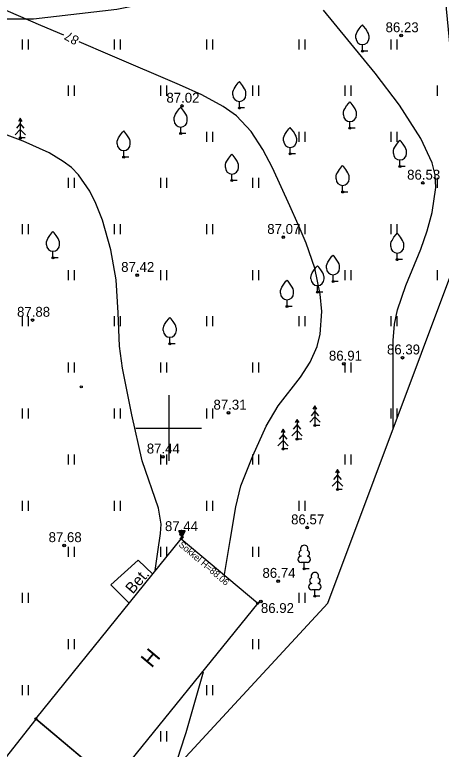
# Model space of a CAD drawing. Extents: x 637689 to 640256, y 6460476 to 6462777.
# Drawn here: x 639088.3 to 639120.7, y 6461625.6 to 6461681.4 of the extents above; entities that cross this region are included whole.
import ezdxf

# ---------------------------------------------------------------- set-up
doc = ezdxf.new("R2010")
doc.units = 0
for name, color, linetype in [('HALJASTUS', 7, 'Continuous'), ('HOONE', 7, 'Continuous'), ('HOONEDET', 7, 'Continuous'), ('HORISONTAAL-EH2000', 7, 'Continuous'), ('KORGUS-EH2000', 7, 'Continuous'), ('MOOTMPUNKT', 7, 'Continuous'), ('MOOTPIIR', 7, 'Continuous'), ('PUU', 7, 'Continuous'), ('TEE', 7, 'Continuous'), ('VORK', 7, 'Continuous')]:
    doc.layers.add(name, color=color, linetype=linetype)

msp = doc.modelspace()

# ---------------------------------------------------------------- linework, layer by layer
at = {"layer": 'HALJASTUS'}
for p, q in [((639088.87, 6461679.484), (639088.87, 6461678.722)), ((639089.325, 6461679.484), (639089.325, 6461678.722)), ((639095.87, 6461679.484), (639095.87, 6461678.722)), ((639096.325, 6461679.484), (639096.325, 6461678.722)), ((639102.87, 6461679.484), (639102.87, 6461678.722)), ((639103.325, 6461679.484), (639103.325, 6461678.722)), ((639109.87, 6461679.484), (639109.87, 6461678.722)), ((639110.325, 6461679.484), (639110.325, 6461678.722)), ((639116.87, 6461679.484), (639116.87, 6461678.722)), ((639117.325, 6461679.484), (639117.325, 6461678.722)), ((639092.37, 6461675.984), (639092.37, 6461675.222)), ((639092.825, 6461675.984), (639092.825, 6461675.222)), ((639099.37, 6461675.984), (639099.37, 6461675.222)), ((639099.825, 6461675.984), (639099.825, 6461675.222)), ((639106.37, 6461675.984), (639106.37, 6461675.222)), ((639106.825, 6461675.984), (639106.825, 6461675.222)), ((639113.37, 6461675.984), (639113.37, 6461675.222)), ((639113.825, 6461675.984), (639113.825, 6461675.222)), ((639120.37, 6461675.984), (639120.37, 6461675.222)), ((639102.87, 6461672.484), (639102.87, 6461671.722)), ((639103.325, 6461672.484), (639103.325, 6461671.722)), ((639109.87, 6461672.484), (639109.87, 6461671.722)), ((639110.325, 6461672.484), (639110.325, 6461671.722)), ((639116.87, 6461672.484), (639116.87, 6461671.722)), ((639117.325, 6461672.484), (639117.325, 6461671.722)), ((639092.37, 6461668.984), (639092.37, 6461668.222)), ((639092.825, 6461668.984), (639092.825, 6461668.222)), ((639099.37, 6461668.984), (639099.37, 6461668.222)), ((639099.825, 6461668.984), (639099.825, 6461668.222)), ((639106.37, 6461668.984), (639106.37, 6461668.222)), ((639106.825, 6461668.984), (639106.825, 6461668.222)), ((639120.37, 6461668.984), (639120.37, 6461668.222)), ((639088.87, 6461665.484), (639088.87, 6461664.722)), ((639089.325, 6461665.484), (639089.325, 6461664.722)), ((639095.87, 6461665.484), (639095.87, 6461664.722)), ((639096.325, 6461665.484), (639096.325, 6461664.722)), ((639102.87, 6461665.484), (639102.87, 6461664.722)), ((639103.325, 6461665.484), (639103.325, 6461664.722)), ((639109.87, 6461665.484), (639109.87, 6461664.722)), ((639110.325, 6461665.484), (639110.325, 6461664.722)), ((639116.87, 6461665.484), (639116.87, 6461664.722)), ((639117.325, 6461665.484), (639117.325, 6461664.722)), ((639092.37, 6461661.984), (639092.37, 6461661.222)), ((639092.825, 6461661.984), (639092.825, 6461661.222)), ((639099.37, 6461661.984), (639099.37, 6461661.222)), ((639099.825, 6461661.984), (639099.825, 6461661.222)), ((639106.37, 6461661.984), (639106.37, 6461661.222)), ((639106.825, 6461661.984), (639106.825, 6461661.222)), ((639113.37, 6461661.984), (639113.37, 6461661.222)), ((639113.825, 6461661.984), (639113.825, 6461661.222)), ((639120.37, 6461661.984), (639120.37, 6461661.222)), ((639088.87, 6461658.484), (639088.87, 6461657.722)), ((639089.325, 6461658.484), (639089.325, 6461657.722)), ((639095.87, 6461658.484), (639095.87, 6461657.722)), ((639096.325, 6461658.484), (639096.325, 6461657.722)), ((639102.87, 6461658.484), (639102.87, 6461657.722)), ((639103.325, 6461658.484), (639103.325, 6461657.722)), ((639109.87, 6461658.484), (639109.87, 6461657.722)), ((639110.325, 6461658.484), (639110.325, 6461657.722)), ((639116.87, 6461658.484), (639116.87, 6461657.722)), ((639117.325, 6461658.484), (639117.325, 6461657.722)), ((639092.37, 6461654.984), (639092.37, 6461654.222)), ((639092.825, 6461654.984), (639092.825, 6461654.222)), ((639099.37, 6461654.984), (639099.37, 6461654.222)), ((639099.825, 6461654.984), (639099.825, 6461654.222)), ((639106.37, 6461654.984), (639106.37, 6461654.222)), ((639106.825, 6461654.984), (639106.825, 6461654.222)), ((639113.37, 6461654.984), (639113.37, 6461654.222)), ((639113.825, 6461654.984), (639113.825, 6461654.222)), ((639088.87, 6461651.484), (639088.87, 6461650.722)), ((639089.325, 6461651.484), (639089.325, 6461650.722)), ((639095.87, 6461651.484), (639095.87, 6461650.722)), ((639096.325, 6461651.484), (639096.325, 6461650.722)), ((639102.87, 6461651.484), (639102.87, 6461650.722)), ((639103.325, 6461651.484), (639103.325, 6461650.722)), ((639116.87, 6461651.484), (639116.87, 6461650.722)), ((639117.325, 6461651.484), (639117.325, 6461650.722)), ((639092.37, 6461647.984), (639092.37, 6461647.222)), ((639092.825, 6461647.984), (639092.825, 6461647.222)), ((639099.37, 6461647.984), (639099.37, 6461647.222)), ((639099.825, 6461647.984), (639099.825, 6461647.222)), ((639106.37, 6461647.984), (639106.37, 6461647.222)), ((639106.825, 6461647.984), (639106.825, 6461647.222)), ((639113.37, 6461647.984), (639113.37, 6461647.222)), ((639113.825, 6461647.984), (639113.825, 6461647.222)), ((639088.87, 6461644.484), (639088.87, 6461643.722)), ((639089.325, 6461644.484), (639089.325, 6461643.722)), ((639095.87, 6461644.484), (639095.87, 6461643.722)), ((639096.325, 6461644.484), (639096.325, 6461643.722)), ((639102.87, 6461644.484), (639102.87, 6461643.722)), ((639103.325, 6461644.484), (639103.325, 6461643.722)), ((639109.87, 6461644.484), (639109.87, 6461643.722)), ((639110.325, 6461644.484), (639110.325, 6461643.722)), ((639092.37, 6461640.984), (639092.37, 6461640.222)), ((639092.825, 6461640.984), (639092.825, 6461640.222)), ((639099.37, 6461640.984), (639099.37, 6461640.222)), ((639099.825, 6461640.984), (639099.825, 6461640.222)), ((639106.37, 6461640.984), (639106.37, 6461640.222)), ((639106.825, 6461640.984), (639106.825, 6461640.222)), ((639088.87, 6461637.484), (639088.87, 6461636.722)), ((639089.325, 6461637.484), (639089.325, 6461636.722)), ((639109.87, 6461637.484), (639109.87, 6461636.722)), ((639110.325, 6461637.484), (639110.325, 6461636.722)), ((639092.37, 6461633.984), (639092.37, 6461633.222)), ((639092.825, 6461633.984), (639092.825, 6461633.222)), ((639106.37, 6461633.984), (639106.37, 6461633.222)), ((639106.825, 6461633.984), (639106.825, 6461633.222)), ((639088.87, 6461630.484), (639088.87, 6461629.722)), ((639089.325, 6461630.484), (639089.325, 6461629.722)), ((639102.87, 6461630.484), (639102.87, 6461629.722)), ((639103.325, 6461630.484), (639103.325, 6461629.722)), ((639099.37, 6461626.984), (639099.37, 6461626.222)), ((639099.825, 6461626.984), (639099.825, 6461626.222))]:
    msp.add_line(p, q, dxfattribs=at)
msp.add_lwpolyline([(639050.454, 6461598.841), (639046.498, 6461612.595), (639042.231, 6461623.543), (639035.793, 6461640.177), (639033.252, 6461650.271), (639034.571, 6461653.687), (639040.389, 6461659.277), (639070.855, 6461681.793), (639083.63, 6461681.056), (639089.736, 6461681.056), (639096.075, 6461681.777), (639101.305, 6461682.842), (639104.984, 6461684.439), (639107.231, 6461689.3), (639110.478, 6461699.837), (639112.747, 6461713.482), (639107.531, 6461743.699)], dxfattribs=at)
at = {"layer": 'HOONE'}
for points in [[(639089.905, 6461627.934), (639100.946, 6461641.583), (639106.756, 6461636.706), (639095.715, 6461623.057), (639089.905, 6461627.934)], [(639095.929, 6461622.878), (639092.31, 6461618.404), (639086.465, 6461623.529), (639089.932, 6461627.911), (639095.929, 6461622.878)], [(639089.905, 6461627.934), (639089.932, 6461627.911)]]:
    msp.add_lwpolyline(points, dxfattribs=at)
at = {"layer": 'HOONEDET'}
for p, q in [((639101.017, 6461641.712), (639100.771, 6461642.199)), ((639101.263, 6461642.199), (639100.771, 6461642.199)), ((639100.779, 6461642.182), (639101.123, 6461641.921)), ((639100.798, 6461642.199), (639101.134, 6461641.943)), ((639100.805, 6461642.131), (639101.111, 6461641.898)), ((639100.831, 6461642.08), (639101.1, 6461641.875)), ((639100.84, 6461642.199), (639101.146, 6461641.966)), ((639100.881, 6461642.199), (639101.157, 6461641.989)), ((639100.922, 6461642.199), (639101.169, 6461642.011)), ((639100.963, 6461642.199), (639101.18, 6461642.034)), ((639101.005, 6461642.199), (639101.191, 6461642.057)), ((639101.017, 6461641.712), (639101.263, 6461642.199)), ((639101.046, 6461642.199), (639101.203, 6461642.079)), ((639101.087, 6461642.199), (639101.214, 6461642.102)), ((639101.128, 6461642.199), (639101.226, 6461642.125)), ((639101.17, 6461642.199), (639101.237, 6461642.147)), ((639101.211, 6461642.199), (639101.249, 6461642.17)), ((639101.252, 6461642.199), (639101.26, 6461642.193)), ((639100.857, 6461642.029), (639101.088, 6461641.853)), ((639100.882, 6461641.978), (639101.077, 6461641.83)), ((639100.908, 6461641.927), (639101.065, 6461641.807)), ((639100.934, 6461641.875), (639101.054, 6461641.785)), ((639100.96, 6461641.824), (639101.042, 6461641.762)), ((639100.986, 6461641.773), (639101.031, 6461641.739)), ((639101.012, 6461641.722), (639101.019, 6461641.716))]:
    msp.add_line(p, q, dxfattribs=at)
at = {"layer": 'HORISONTAAL-EH2000'}
for points in [[(639092.034, 6461679.805), (639090.294, 6461680.545), (639086.127, 6461682.355)], [(639117.046, 6461650.001), (639117.046, 6461651.962), (639117.046, 6461653.923), (639117.046, 6461655.281), (639117.046, 6461656.638), (639117.147, 6461657.893), (639117.376, 6461658.971), (639117.997, 6461660.826), (639119.13, 6461663.575), (639119.633, 6461664.955), (639120, 6461666.352), (639120.268, 6461668.252), (639120.234, 6461669.21), (639120, 6461670.136), (639119.138, 6461671.968), (639117.528, 6461674.501), (639115.686, 6461676.92), (639111.765, 6461681.716)], [(639104.239, 6461638.883), (639104.668, 6461641.454), (639105.098, 6461644.025), (639105.489, 6461645.606), (639106.389, 6461647.895), (639107.4, 6461650.135), (639108.307, 6461651.69), (639109.997, 6461653.87), (639110.746, 6461654.987), (639111.279, 6461656.181), (639111.501, 6461657.115), (639111.615, 6461658.834), (639111.504, 6461660.159), (639111.084, 6461662.137), (639110.438, 6461664.018), (639109.838, 6461665.442), (639109.199, 6461666.852), (639107.889, 6461669.737), (639107.157, 6461671.143), (639106.273, 6461672.5), (639105.136, 6461673.695), (639104.144, 6461674.414), (639102.517, 6461675.293), (639100.829, 6461676.043), (639095.565, 6461678.304), (639093.213, 6461679.304)], [(639098.978, 6461639.194), (639099.18, 6461640.598), (639099.382, 6461642.002), (639099.417, 6461642.7), (639099.219, 6461643.907), (639097.995, 6461647.5), (639097.211, 6461651.012), (639096.491, 6461654.54), (639096.278, 6461656.207), (639096.165, 6461658.733), (639096.004, 6461661.258), (639095.603, 6461663.528), (639094.967, 6461665.766), (639094.48, 6461667.051), (639094.026, 6461667.974), (639093.155, 6461669.226), (639092.618, 6461669.768), (639092.002, 6461670.238), (639090.919, 6461670.875), (639088.959, 6461671.77), (639085.964, 6461672.882)], [(639100.43, 6461624.108), (639100.877, 6461625.502), (639101.315, 6461626.898), (639101.986, 6461629.198), (639102.642, 6461631.503)]]:
    msp.add_lwpolyline(points, dxfattribs=at)
at = {"layer": 'KORGUS-EH2000'}
for centre in [(639117.649, 6461679.791), (639101.011, 6461674.442), (639119.285, 6461668.601), (639108.703, 6461664.485), (639097.615, 6461661.6), (639089.672, 6461658.196), (639117.757, 6461655.338), (639113.297, 6461654.868), (639104.533, 6461651.149), (639099.564, 6461647.82), (639110.513, 6461642.44), (639100.944, 6461641.929), (639092.07, 6461641.092), (639108.308, 6461638.382), (639106.997, 6461636.828)]:
    msp.add_circle(centre, 0.1, dxfattribs=at)
at = {"layer": 'MOOTMPUNKT'}
for centre in [(639117.649, 6461679.791), (639114.707, 6461678.6), (639101.011, 6461674.442), (639105.366, 6461674.289), (639113.761, 6461672.762), (639100.912, 6461672.343), (639088.738, 6461672.013), (639096.585, 6461670.557), (639109.218, 6461670.802), (639117.559, 6461669.847), (639104.804, 6461668.779), (639119.285, 6461668.601), (639113.207, 6461667.913), (639108.703, 6461664.485), (639091.218, 6461662.911), (639117.353, 6461662.779), (639097.615, 6461661.6), (639112.477, 6461661.127), (639111.298, 6461660.315), (639108.984, 6461659.229), (639089.672, 6461658.196), (639100.09, 6461656.392), (639113.297, 6461654.868), (639117.757, 6461655.338), (639093.367, 6461653.136), (639104.533, 6461651.149), (639111.104, 6461650.188), (639109.743, 6461649.16), (639108.683, 6461648.41), (639099.564, 6461647.82), (639112.815, 6461645.343), (639110.513, 6461642.44), (639100.944, 6461641.929), (639100.946, 6461641.583), (639101.017, 6461641.712), (639092.07, 6461641.092), (639110.29, 6461639.314), (639108.308, 6461638.382), (639111.098, 6461637.246), (639106.756, 6461636.706), (639106.997, 6461636.828), (639089.905, 6461627.934)]:
    msp.add_circle(centre, 0.075, dxfattribs=at)
at = {"layer": 'MOOTPIIR'}
msp.add_lwpolyline([(639046.735, 6461597.708), (639057.685, 6461601.043), (639093.307, 6461616.407), (639112.075, 6461636.715), (639122.722, 6461665.074), (639120.079, 6461692.302), (639117.67, 6461706.807), (639121.607, 6461728.546), (639113.19, 6461746.482), (639081.645, 6461730.967), (639053.612, 6461708.378), (639031.697, 6461677.467), (639027.183, 6461650.122)], close=True, dxfattribs=at)
at = {"layer": 'PUU'}
for p, q in [((639114.707, 6461678.6), (639114.707, 6461679.1)), ((639115.107, 6461678.6), (639114.707, 6461678.6)), ((639105.366, 6461674.289), (639105.366, 6461674.789)), ((639105.766, 6461674.289), (639105.366, 6461674.289)), ((639088.738, 6461673.513), (639088.588, 6461673.263)), ((639088.888, 6461673.263), (639088.738, 6461673.513)), ((639088.738, 6461673.513), (639088.738, 6461672.013)), ((639113.761, 6461672.762), (639113.761, 6461673.262)), ((639088.738, 6461673.113), (639088.438, 6461672.763)), ((639089.038, 6461672.763), (639088.738, 6461673.113)), ((639100.912, 6461672.343), (639100.912, 6461672.843)), ((639114.161, 6461672.762), (639113.761, 6461672.762)), ((639088.738, 6461672.663), (639088.338, 6461672.263)), ((639089.138, 6461672.263), (639088.738, 6461672.663)), ((639101.312, 6461672.343), (639100.912, 6461672.343)), ((639089.098, 6461672.013), (639088.738, 6461672.013)), ((639096.585, 6461670.557), (639096.585, 6461671.057)), ((639109.218, 6461670.802), (639109.218, 6461671.302)), ((639096.985, 6461670.557), (639096.585, 6461670.557)), ((639109.618, 6461670.802), (639109.218, 6461670.802)), ((639117.559, 6461669.847), (639117.559, 6461670.347)), ((639117.959, 6461669.847), (639117.559, 6461669.847)), ((639104.804, 6461668.779), (639104.804, 6461669.279)), ((639105.204, 6461668.779), (639104.804, 6461668.779)), ((639113.207, 6461667.913), (639113.207, 6461668.413)), ((639113.607, 6461667.913), (639113.207, 6461667.913)), ((639091.218, 6461662.911), (639091.218, 6461663.411)), ((639117.353, 6461662.779), (639117.353, 6461663.279)), ((639091.618, 6461662.911), (639091.218, 6461662.911)), ((639117.753, 6461662.779), (639117.353, 6461662.779)), ((639112.477, 6461661.127), (639112.477, 6461661.627)), ((639112.877, 6461661.127), (639112.477, 6461661.127)), ((639111.298, 6461660.315), (639111.298, 6461660.815)), ((639111.698, 6461660.315), (639111.298, 6461660.315)), ((639108.984, 6461659.229), (639108.984, 6461659.729)), ((639109.384, 6461659.229), (639108.984, 6461659.229)), ((639100.09, 6461656.392), (639100.09, 6461656.892)), ((639100.49, 6461656.392), (639100.09, 6461656.392)), ((639111.104, 6461651.688), (639110.954, 6461651.438)), ((639111.254, 6461651.438), (639111.104, 6461651.688)), ((639111.104, 6461651.688), (639111.104, 6461650.188)), ((639111.104, 6461651.288), (639110.804, 6461650.938)), ((639111.404, 6461650.938), (639111.104, 6461651.288)), ((639109.743, 6461650.66), (639109.593, 6461650.41)), ((639109.893, 6461650.41), (639109.743, 6461650.66)), ((639109.743, 6461650.66), (639109.743, 6461649.16)), ((639111.104, 6461650.838), (639110.704, 6461650.438)), ((639111.504, 6461650.438), (639111.104, 6461650.838)), ((639108.683, 6461649.91), (639108.533, 6461649.66)), ((639108.833, 6461649.66), (639108.683, 6461649.91)), ((639108.683, 6461649.91), (639108.683, 6461648.41)), ((639109.743, 6461650.26), (639109.443, 6461649.91)), ((639110.043, 6461649.91), (639109.743, 6461650.26)), ((639111.464, 6461650.188), (639111.104, 6461650.188)), ((639108.683, 6461649.51), (639108.383, 6461649.16)), ((639108.983, 6461649.16), (639108.683, 6461649.51)), ((639109.743, 6461649.81), (639109.343, 6461649.41)), ((639110.143, 6461649.41), (639109.743, 6461649.81)), ((639108.683, 6461649.06), (639108.283, 6461648.66)), ((639109.083, 6461648.66), (639108.683, 6461649.06)), ((639110.103, 6461649.16), (639109.743, 6461649.16)), ((639109.043, 6461648.41), (639108.683, 6461648.41)), ((639112.815, 6461646.843), (639112.665, 6461646.593)), ((639112.965, 6461646.593), (639112.815, 6461646.843)), ((639112.815, 6461646.843), (639112.815, 6461645.343)), ((639112.815, 6461645.993), (639112.415, 6461645.593)), ((639112.815, 6461646.443), (639112.515, 6461646.093)), ((639113.115, 6461646.093), (639112.815, 6461646.443)), ((639113.215, 6461645.593), (639112.815, 6461645.993)), ((639113.175, 6461645.343), (639112.815, 6461645.343)), ((639110.53, 6461639.789), (639110.05, 6461639.789)), ((639110.29, 6461639.314), (639110.29, 6461639.789)), ((639110.67, 6461639.314), (639110.29, 6461639.314)), ((639111.338, 6461637.721), (639110.858, 6461637.721)), ((639111.098, 6461637.246), (639111.098, 6461637.721)), ((639111.478, 6461637.246), (639111.098, 6461637.246))]:
    msp.add_line(p, q, dxfattribs=at)
for points in [[(639114.207, 6461679.6), (639114.207, 6461679.75), (639114.217, 6461679.815), (639114.252, 6461679.945), (639114.312, 6461680.065), (639114.457, 6461680.3), (639114.617, 6461680.505), (639114.707, 6461680.6)], [(639115.207, 6461679.6), (639115.207, 6461679.75), (639115.197, 6461679.815), (639115.162, 6461679.945), (639115.102, 6461680.065), (639114.957, 6461680.3), (639114.797, 6461680.505), (639114.707, 6461680.6)], [(639104.866, 6461675.289), (639104.866, 6461675.439), (639104.876, 6461675.504), (639104.911, 6461675.634), (639104.971, 6461675.754), (639105.116, 6461675.989), (639105.276, 6461676.194), (639105.366, 6461676.289)], [(639105.866, 6461675.289), (639105.866, 6461675.439), (639105.856, 6461675.504), (639105.821, 6461675.634), (639105.761, 6461675.754), (639105.616, 6461675.989), (639105.456, 6461676.194), (639105.366, 6461676.289)], [(639113.261, 6461673.762), (639113.261, 6461673.912), (639113.271, 6461673.977), (639113.306, 6461674.107), (639113.366, 6461674.227), (639113.511, 6461674.462), (639113.671, 6461674.667), (639113.761, 6461674.762)], [(639114.261, 6461673.762), (639114.261, 6461673.912), (639114.251, 6461673.977), (639114.216, 6461674.107), (639114.156, 6461674.227), (639114.011, 6461674.462), (639113.851, 6461674.667), (639113.761, 6461674.762)], [(639100.412, 6461673.343), (639100.412, 6461673.493), (639100.422, 6461673.558), (639100.457, 6461673.688), (639100.517, 6461673.808), (639100.662, 6461674.043), (639100.822, 6461674.248), (639100.912, 6461674.343)], [(639101.412, 6461673.343), (639101.412, 6461673.493), (639101.402, 6461673.558), (639101.367, 6461673.688), (639101.307, 6461673.808), (639101.162, 6461674.043), (639101.002, 6461674.248), (639100.912, 6461674.343)], [(639108.718, 6461671.802), (639108.718, 6461671.952), (639108.728, 6461672.017), (639108.763, 6461672.147), (639108.823, 6461672.267), (639108.968, 6461672.502), (639109.128, 6461672.707), (639109.218, 6461672.802)], [(639109.718, 6461671.802), (639109.718, 6461671.952), (639109.708, 6461672.017), (639109.673, 6461672.147), (639109.613, 6461672.267), (639109.468, 6461672.502), (639109.308, 6461672.707), (639109.218, 6461672.802)], [(639096.085, 6461671.557), (639096.085, 6461671.707), (639096.095, 6461671.772), (639096.13, 6461671.902), (639096.19, 6461672.022), (639096.335, 6461672.257), (639096.495, 6461672.462), (639096.585, 6461672.557)], [(639097.085, 6461671.557), (639097.085, 6461671.707), (639097.075, 6461671.772), (639097.04, 6461671.902), (639096.98, 6461672.022), (639096.835, 6461672.257), (639096.675, 6461672.462), (639096.585, 6461672.557)], [(639117.059, 6461670.847), (639117.059, 6461670.997), (639117.069, 6461671.062), (639117.104, 6461671.192), (639117.164, 6461671.312), (639117.309, 6461671.547), (639117.469, 6461671.752), (639117.559, 6461671.847)], [(639118.059, 6461670.847), (639118.059, 6461670.997), (639118.049, 6461671.062), (639118.014, 6461671.192), (639117.954, 6461671.312), (639117.809, 6461671.547), (639117.649, 6461671.752), (639117.559, 6461671.847)], [(639104.304, 6461669.779), (639104.304, 6461669.929), (639104.314, 6461669.994), (639104.349, 6461670.124), (639104.409, 6461670.244), (639104.554, 6461670.479), (639104.714, 6461670.684), (639104.804, 6461670.779)], [(639105.304, 6461669.779), (639105.304, 6461669.929), (639105.294, 6461669.994), (639105.259, 6461670.124), (639105.199, 6461670.244), (639105.054, 6461670.479), (639104.894, 6461670.684), (639104.804, 6461670.779)], [(639112.707, 6461668.913), (639112.707, 6461669.063), (639112.717, 6461669.128), (639112.752, 6461669.258), (639112.812, 6461669.378), (639112.957, 6461669.613), (639113.117, 6461669.818), (639113.207, 6461669.913)], [(639113.707, 6461668.913), (639113.707, 6461669.063), (639113.697, 6461669.128), (639113.662, 6461669.258), (639113.602, 6461669.378), (639113.457, 6461669.613), (639113.297, 6461669.818), (639113.207, 6461669.913)], [(639090.718, 6461663.911), (639090.718, 6461664.061), (639090.728, 6461664.126), (639090.763, 6461664.256), (639090.823, 6461664.376), (639090.968, 6461664.611), (639091.128, 6461664.816), (639091.218, 6461664.911)], [(639091.718, 6461663.911), (639091.718, 6461664.061), (639091.708, 6461664.126), (639091.673, 6461664.256), (639091.613, 6461664.376), (639091.468, 6461664.611), (639091.308, 6461664.816), (639091.218, 6461664.911)], [(639116.853, 6461663.779), (639116.853, 6461663.929), (639116.863, 6461663.994), (639116.898, 6461664.124), (639116.958, 6461664.244), (639117.103, 6461664.479), (639117.263, 6461664.684), (639117.353, 6461664.779)], [(639117.853, 6461663.779), (639117.853, 6461663.929), (639117.843, 6461663.994), (639117.808, 6461664.124), (639117.748, 6461664.244), (639117.603, 6461664.479), (639117.443, 6461664.684), (639117.353, 6461664.779)], [(639111.977, 6461662.127), (639111.977, 6461662.277), (639111.987, 6461662.342), (639112.022, 6461662.472), (639112.082, 6461662.592), (639112.227, 6461662.827), (639112.387, 6461663.032), (639112.477, 6461663.127)], [(639112.977, 6461662.127), (639112.977, 6461662.277), (639112.967, 6461662.342), (639112.932, 6461662.472), (639112.872, 6461662.592), (639112.727, 6461662.827), (639112.567, 6461663.032), (639112.477, 6461663.127)], [(639110.798, 6461661.315), (639110.798, 6461661.465), (639110.808, 6461661.53), (639110.843, 6461661.66), (639110.903, 6461661.78), (639111.048, 6461662.015), (639111.208, 6461662.22), (639111.298, 6461662.315)], [(639111.798, 6461661.315), (639111.798, 6461661.465), (639111.788, 6461661.53), (639111.753, 6461661.66), (639111.693, 6461661.78), (639111.548, 6461662.015), (639111.388, 6461662.22), (639111.298, 6461662.315)], [(639108.484, 6461660.229), (639108.484, 6461660.379), (639108.494, 6461660.444), (639108.529, 6461660.574), (639108.589, 6461660.694), (639108.734, 6461660.929), (639108.894, 6461661.134), (639108.984, 6461661.229)], [(639109.484, 6461660.229), (639109.484, 6461660.379), (639109.474, 6461660.444), (639109.439, 6461660.574), (639109.379, 6461660.694), (639109.234, 6461660.929), (639109.074, 6461661.134), (639108.984, 6461661.229)], [(639099.59, 6461657.392), (639099.59, 6461657.542), (639099.6, 6461657.607), (639099.635, 6461657.737), (639099.695, 6461657.857), (639099.84, 6461658.092), (639100, 6461658.297), (639100.09, 6461658.392)], [(639100.59, 6461657.392), (639100.59, 6461657.542), (639100.58, 6461657.607), (639100.545, 6461657.737), (639100.485, 6461657.857), (639100.34, 6461658.092), (639100.18, 6461658.297), (639100.09, 6461658.392)]]:
    msp.add_lwpolyline(points, dxfattribs=at)
for centre, radius, start, end in [((639114.707, 6461679.6), 0.5, 180, 0), ((639105.366, 6461675.289), 0.5, 180, 0), ((639100.912, 6461673.343), 0.5, 180, 0), ((639113.761, 6461673.762), 0.5, 180, 0), ((639109.218, 6461671.802), 0.5, 180, 0), ((639096.585, 6461671.557), 0.5, 180, 0), ((639117.559, 6461670.847), 0.5, 180, 0), ((639104.804, 6461669.779), 0.5, 180, 0), ((639113.207, 6461668.913), 0.5, 180, 0), ((639091.218, 6461663.911), 0.5, 180, 0), ((639117.353, 6461663.779), 0.5, 180, 0), ((639112.477, 6461662.127), 0.5, 180, 0), ((639111.298, 6461661.315), 0.5, 180, 0), ((639108.984, 6461660.229), 0.5, 180, 0), ((639100.09, 6461657.392), 0.5, 180, 0), ((639110.29, 6461640.834), 0.277, 332.5799, 207.4201), ((639110.12, 6461640.487), 0.233, 109.0217, 253.1415), ((639110.46, 6461640.487), 0.233, 286.8508, 70.9859), ((639110.053, 6461640.026), 0.238, 90.0016, 269.3953), ((639110.527, 6461640.026), 0.238, 270.6047, 89.9984), ((639111.098, 6461638.766), 0.277, 332.5799, 207.4201), ((639110.861, 6461637.958), 0.238, 90.0016, 269.3953), ((639110.928, 6461638.419), 0.233, 109.0217, 253.1415), ((639111.268, 6461638.419), 0.233, 286.8508, 70.9859), ((639111.335, 6461637.958), 0.238, 270.6047, 89.9984)]:
    msp.add_arc(centre, radius, start, end, dxfattribs=at)
at = {"layer": 'TEE'}
msp.add_lwpolyline([(639098.786, 6461638.912), (639097.684, 6461639.96), (639095.612, 6461638.1), (639096.999, 6461636.704)], dxfattribs=at)
at = {"layer": 'VORK'}
for p, q in [((639100, 6461652.5), (639100, 6461647.5)), ((639097.5, 6461650), (639102.5, 6461650))]:
    msp.add_line(p, q, dxfattribs=at)

# ---------------------------------------------------------------- texts
at = {"layer": 'HOONE'}
msp.add_text('H', height=1.2, rotation=49.9825, dxfattribs=at).set_placement((639098.701, 6461631.734))
at = {"layer": 'HOONEDET'}
msp.add_text('Sokkel H=88.06', height=0.5, rotation=319.6461, dxfattribs=at).set_placement((639100.719, 6461641.074))
at = {"layer": 'HORISONTAAL-EH2000'}
msp.add_text('87', height=0.7, rotation=150.3364, dxfattribs=at).set_placement((639093.263, 6461679.631))
at = {"layer": 'KORGUS-EH2000'}
for s, p in [('86.23', (639116.466, 6461680.041)), ('87.02', (639099.828, 6461674.692)), ('86.53', (639118.102, 6461668.851)), ('87.07', (639107.484, 6461664.735)), ('87.42', (639096.394, 6461661.85)), ('87.88', (639088.488, 6461658.446)), ('86.39', (639116.573, 6461655.588)), ('86.91', (639112.165, 6461655.118)), ('87.31', (639103.401, 6461651.399)), ('87.44', (639098.338, 6461648.07)), ('86.57', (639109.294, 6461642.69)), ('87.44', (639099.718, 6461642.179)), ('87.68', (639090.886, 6461641.342)), ('86.74', (639107.119, 6461638.632)), ('86.92', (639107.001, 6461635.962))]:
    msp.add_text(s, height=0.75, dxfattribs=at).set_placement(p)
at = {"layer": 'TEE'}
msp.add_text('Bet.', height=0.85, rotation=49.1458, dxfattribs=at).set_placement((639097.271, 6461637.355))

doc.saveas('drawing.dxf')
